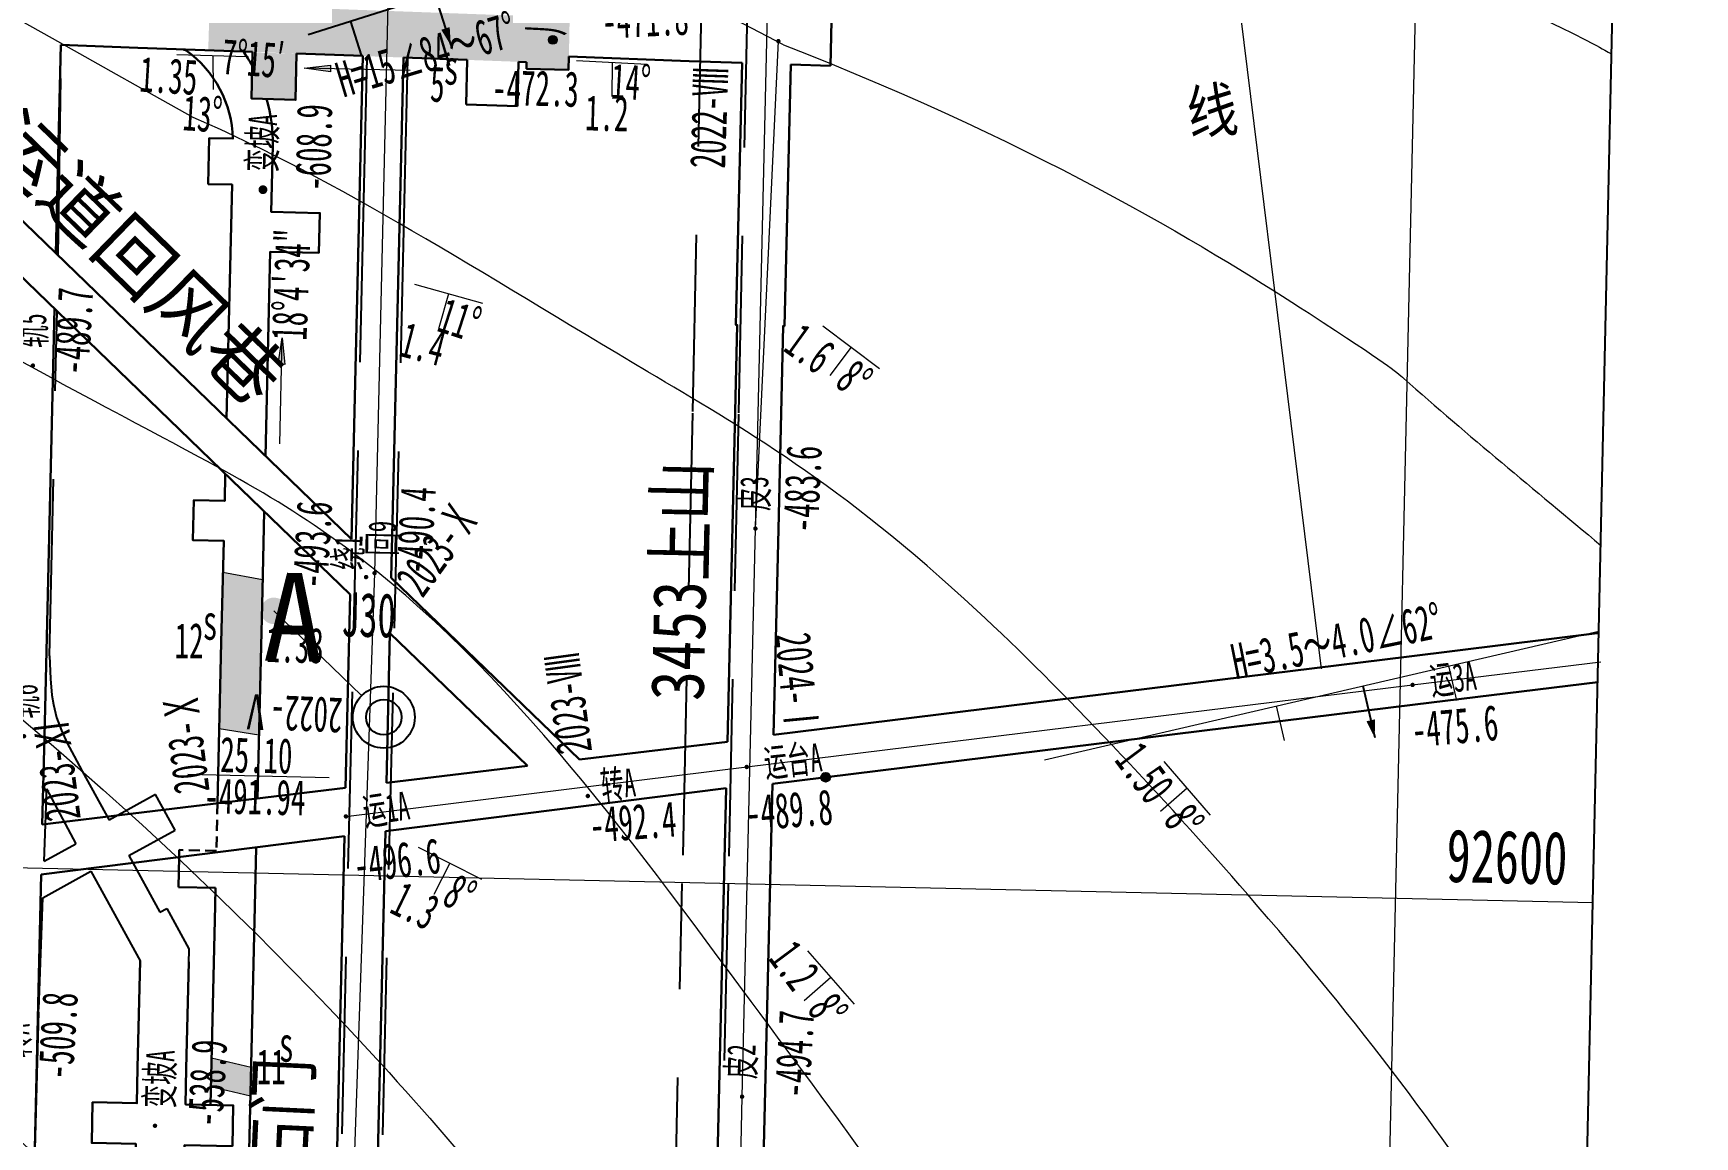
# Model space of a CAD drawing. Header units: millimetres. Extents: x 97264 to 263559, y 385279 to 783825.
# Drawn here: x 98436.1 to 98623.9, y 386476.9 to 386601.7 of the extents above; entities that cross this region are included whole.
import ezdxf

# ---------------------------------------------------------------- set-up
doc = ezdxf.new("R2010")
doc.units = ezdxf.units.MM
for name, pattern in [('2-1', [3, 2, -1]), ('ACAD_ISO08W100', [36, 24, -3, 6, -3]), ('DASHED2', [0.375, 0.25, -0.125])]:
    doc.linetypes.add(name, pattern=pattern)
for name, color, linetype in [('DZ-等高线', 7, 'Continuous'), ('图廓方格网', 7, 'Continuous'), ('地面钻孔及编号', 7, 'Continuous'), ('地面钻孔高程及煤厚', 7, 'Continuous'), ('岩巷_测点标高', 30, 'Continuous'), ('岩巷_测点点号', 7, 'Continuous'), ('岩巷_测点符号', 7, 'Continuous'), ('岩巷巷道及名称', 30, 'Continuous'), ('岩巷见煤11', 5, 'Continuous'), ('岩巷见煤12', 3, 'Continuous'), ('岩巷见煤5', 18, 'Continuous'), ('岩巷高程点', 30, 'Continuous'), ('岩巷高程点名称', 30, 'Continuous'), ('巷道坡度及注记', 30, 'Continuous'), ('巷道掘进点位及日期', 7, 'Continuous'), ('断层井巷实测', 1, 'Continuous'), ('断层井巷实测(岩巷)', 1, 'Continuous'), ('煤巷-测点标高', 7, 'Continuous'), ('煤巷-测点点号', 7, 'Continuous'), ('煤巷-测点符号', 7, 'Continuous'), ('煤巷5巷道及名称', 7, 'Continuous'), ('煤巷5巷道导线', 254, 'Continuous'), ('煤巷5高程点', 7, 'Continuous'), ('煤巷5高程点名称', 7, 'Continuous'), ('规划', 6, 'Continuous'), ('采面产状', 7, 'Continuous'), ('采面停采线', 7, 'Continuous')]:
    doc.layers.add(name, color=color, linetype=linetype)
for name, color, linetype, lineweight in [('DZ7煤煤巷', 7, 'Continuous', 30), ('煤层产状', 7, 'Continuous', 15), ('煤巷7巷道及名称', 32, 'Continuous', 30), ('设计区域', 7, 'Continuous', 0)]:
    doc.layers.add(name, color=color, linetype=linetype, lineweight=lineweight)
doc.styles.add('2巷道名称、边界、露头、断层等名称注记', font='simfang.ttf', dxfattribs={"width": 0.83, "height": 6})
doc.styles.add('HT', font='simhei.ttf', dxfattribs={"width": 0.9})
doc.styles.add('hzsd', font='simhei.ttf', dxfattribs={"width": 0.7})
doc.styles.add('xk', font='simkai.ttf')
doc.styles.add('坐标注记', font='simhei.ttf', dxfattribs={"width": 0.67, "height": 6})
doc.styles.add('宋体', font='')
doc.styles.add('工作面回采年度、钻孔编号注记', font='', dxfattribs={"width": 0.6, "height": 5})
doc.styles.add('测点标高', font='simhei.ttf', dxfattribs={"width": 0.7, "height": 2})
doc.styles.add('点号', font='simhei.ttf', dxfattribs={"width": 0.75})
doc.styles.add('高程、煤厚、断层产状要素等数字注记', font='simhei.ttf', dxfattribs={"width": 0.6, "height": 4})
doc.styles.get('宋体').set_extended_font_data('SimSun')
doc.styles.get('工作面回采年度、钻孔编号注记').set_extended_font_data('SimSun')

# ---------------------------------------------------------------- blocks, each defined once
blk = doc.blocks.new('ZK2000')
at = {"color": 7, "ltscale": 2}
for radius in [3.5, 2]:
    blk.add_circle((0, 0), radius, dxfattribs=at)
blk = doc.blocks.new('cd-yh')
at = {"layer": '岩巷_测点符号', "const_width": 0.25}
blk.add_lwpolyline([(-0.125, 0, 1), (0.125, 0, 1)], format="xyb", close=True, dxfattribs=at)
at = {"style": '测点标高', "width": 0.7, "flags": 1}
for tag, p in [('左帮', (-0.5, -3)), ('右帮', (2, -3))]:
    blk.add_attdef(tag, p, '', height=2, rotation=90, dxfattribs=at)
at = {"layer": '岩巷_测点标高', "style": '测点标高', "width": 0.7}
blk.add_attdef('标高', (3.8, 0), '', height=2, rotation=90, dxfattribs=at)
at = {"layer": '岩巷_测点点号', "style": '点号', "width": 0.8}
blk.add_attdef('点号', (0.7, 1), '', height=1.6, rotation=90, dxfattribs=at)
blk = doc.blocks.new('CD-MH')
at = {"layer": '煤巷-测点符号', "ltscale": 10, "const_width": 0.125}
blk.add_lwpolyline([(-0.0625, 0, 1), (0.0625, 0, 1)], format="xyb", close=True, dxfattribs=at)
at = {"ltscale": 10, "style": '测点标高', "width": 0.7, "flags": 1}
for tag, p in [('左帮', (-0.5, -3)), ('右帮', (2, -3))]:
    blk.add_attdef(tag, p, '', height=2, rotation=88, dxfattribs=at)
at = {"layer": '煤巷-测点标高', "ltscale": 10, "style": '测点标高', "width": 0.7}
blk.add_attdef('标高', (3.8, 0), '', height=2, rotation=88, dxfattribs=at)
at = {"layer": '煤巷-测点点号', "ltscale": 10, "style": '点号', "width": 0.8}
blk.add_attdef('点号', (0.7, 1), '', height=1.6, rotation=90, dxfattribs=at)
blk = doc.blocks.new('A$C20FA0265')
for p, q in [((0, 0.491), (3.277, 2.785)), ((1.638, 1.638), (2.785, 0))]:
    blk.add_line(p, q)
blk = doc.blocks.new('dcv')
at = {"color": 1}
for p, q in [((0, 0), (0, 3)), ((-5, 0), (-5, 2)), ((5, 0), (5, 2)), ((-7.5, 0), (7.5, 0))]:
    blk.add_line(p, q, dxfattribs=at)
blk.add_lwpolyline([(0, 3, 0, 0.5, 0), (0, 2, 0.5, 0.5, 0)], format="xyseb", dxfattribs=at)
at = {"style": 'hzsd', "width": 0.85, "flags": 1}
for tag, p in [('性质', (5.267, 4.382)), ('倾向', (-5.631, 4.179)), ('标高', (8.5, -3))]:
    blk.add_attdef(tag, p, '', height=2, dxfattribs=at)
at = {"style": 'hzsd', "width": 0.85}
for tag, p in [('编号', (8.5, 0)), ('产状', (-7, -3.489))]:
    blk.add_attdef(tag, p, '', height=2, dxfattribs=at)

msp = doc.modelspace()

# ---------------------------------------------------------------- hatches: boundary and pattern name
at = {"layer": '地面钻孔及编号', "lineweight": 0, "ltscale": 2}
h = msp.add_hatch(color=256, dxfattribs=at)
edge = h.paths.add_edge_path()
edge.add_arc((98463.27, 386536.38), 1.5, 88.7242, 448.7242)
at = {"layer": '岩巷见煤11', "lineweight": 0, "ltscale": 2}
msp.add_hatch(color=256, dxfattribs=at).paths.add_polyline_path([(98456.14, 386482.53), (98456.21, 386485.83), (98460.69, 386484.78), (98460.61, 386481.49)])
at = {"layer": '岩巷见煤12', "lineweight": 0, "ltscale": 2}
msp.add_hatch(color=256, dxfattribs=at).paths.add_polyline_path([(98457.09, 386523.02), (98457.51, 386540.77), (98461.99, 386539.93), (98461.57, 386522.31)])
at = {"layer": '岩巷见煤5', "lineweight": 0, "ltscale": 2}
for points in [[(98460.84, 386599.52), (98460.72, 386594.34), (98465.72, 386594.23), (98465.84, 386599.41)], [(98496.61, 386598.34), (98491.84, 386598.45), (98491.83, 386597.69), (98496.59, 386597.58)]]:
    msp.add_hatch(color=7, dxfattribs=at).paths.add_polyline_path(points)
at = {"layer": '岩巷高程点名称', "lineweight": 0, "ltscale": 2}
msp.add_hatch(color=7, dxfattribs=at).paths.add_polyline_path([(98455.84, 386599.78), (98491.84, 386598.45), (98496.61, 386598.33), (98496.72, 386604), (98497.09, 386619.9), (98490.99, 386620.3), (98486.72, 386620.38), (98486.65, 386617.13), (98492.27, 386616.96), (98491.96, 386603.66), (98465.95, 386604.61), (98460.96, 386604.8), (98456, 386604.98)])
at = {"layer": '巷道坡度及注记', "ltscale": 5}
h = msp.add_hatch(color=256, dxfattribs=at)
h.dxf.hatch_style = 1
h.paths.add_polyline_path([(98469.66, 386597.36), (98466.67, 386597.77), (98469.67, 386598.11)])
h = msp.add_hatch(color=256, dxfattribs=at)
h.dxf.hatch_style = 1
h.paths.add_polyline_path([(98463.75, 386564.27), (98464.2, 386567.26), (98464.5, 386564.26)])
at = {"layer": '巷道掘进点位及日期'}
h = msp.add_hatch(color=256, dxfattribs=at)
edge = h.paths.add_edge_path()
edge.add_arc((98525.66, 386517.56), 0.5, 88.7242, 448.7242)

# ---------------------------------------------------------------- linework, layer by layer
at = {"layer": 'DZ-等高线', "color": 7, "lineweight": 15, "ltscale": 10}
msp.add_lwpolyline([(98520.88, 386600.39), (98316.74, 386706.79)], dxfattribs=at)
for points, knots in [([(98611.27, 386452.56), (98609.28, 386455.91), (98597.86, 386474.07), (98578.72, 386499.43), (98534.23, 386546.86), (98495.34, 386568.96), (98470.54, 386585.12), (98454.15, 386592.17), (98454.15, 386592.17), (98359.02, 386645.6), (98346.57, 386652.32), (98333.95, 386658.7), (98316.31, 386667.29)], [32.298275, 32.298275, 32.298275, 32.298275, 44.316551, 102.759697, 147.023869, 218.190377, 348.248414, 348.248414, 348.248414, 348.248414, 382.491005, 390.718789, 390.718789, 390.718789, 390.718789]), ([(98570.96, 386405.96), (98558.45, 386436.81), (98522.77, 386484.52), (98474.09, 386550.74), (98430.05, 386563.66), (98373.46, 386603.59)], [97.365484, 97.365484, 97.365484, 97.365484, 197.991364, 267.606895, 329.369433, 329.369433, 329.369433, 329.369433]), ([(98606.89, 386603.28), (98610.45, 386601.59), (98612.36, 386600.59), (98614.28, 386599.51), (98614.54, 386599.37)], [0, 0, 0, 0, 6.591355, 7.588229, 7.588229, 7.588229, 7.588229]), ([(98314.27, 386601.63), (98378.08, 386569.57), (98455.29, 386516.46), (98520.39, 386429.86), (98535.62, 386373.32), (98532.07, 386345.46), (98530.37, 386332.12)], [546.338843, 546.338843, 546.338843, 546.338843, 733.732338, 821.549283, 865.167723, 905.189594, 905.189594, 905.189594, 905.189594]), ([(98520.88, 386600.39), (98550.99, 386588.73), (98588.26, 386565.14), (98597.44, 386556.91), (98605.81, 386550.07), (98613.3, 386543.79)], [693.274717, 693.274717, 693.274717, 693.274717, 766.841248, 833.791066, 1380.634062, 1380.634062, 1380.634062, 1380.634062]), ([(98500.32, 386345.58), (98500.64, 386353.82), (98501.51, 386376.38), (98489.66, 386426.79), (98429.52, 386480.28), (98374.52, 386533.03), (98332.64, 386558.12), (98313.29, 386568.41)], [0, 0, 0, 0, 24.759016, 67.767654, 149.806633, 257.316265, 297.039689, 297.039689, 297.039689, 297.039689]), ([(98455.31, 386338.09), (98454.44, 386366.79), (98447.27, 386424.03), (98393.8, 386457.71), (98355.65, 386505.29), (98330.98, 386521.72), (98312, 386531.95)], [0, 0, 0, 0, 59.171092, 149.943136, 202.000968, 239.749661, 239.749661, 239.749661, 239.749661])]:
    msp.add_open_spline(points, degree=3, knots=knots, dxfattribs=at)
at = {"layer": 'DZ7煤煤巷', "color": 32, "linetype": '2-1', "lineweight": -3, "ltscale": 10}
for points in [[(98438.86, 386576.59), (98439.32, 386606.58), (98439.91, 386631.96), (98440.03, 386636.85), (98440.34, 386662.93), (98440.98, 386686.55), (98441.96, 386725.37), (98442.15, 386735.15), (98442.15, 386735.23), (98442.84, 386758.02), (98443.09, 386767.7)], [(98519.22, 386716.53), (98518.49, 386683.14), (98516.88, 386608.78), (98515.79, 386558.64), (98514.63, 386505.45)], [(98513.99, 386715.11), (98513.29, 386683.26), (98511.68, 386608.9), (98510.59, 386558.75), (98509.43, 386505.56)], [(98473.78, 386598.95), (98473.45, 386584.52), (98472.11, 386527.22), (98469.48, 386415.73)], [(98478.38, 386598.82), (98478.04, 386584.41), (98476.71, 386527.11), (98474.06, 386414.62)], [(98437.89, 386531.29), (98438.75, 386570.29)], [(98437.89, 386531.29), (98437.99, 386528.69), (98438.14, 386526.85), (98438.33, 386525.78), (98438.69, 386524.32), (98439.24, 386522.83), (98439.9, 386521.41), (98440.67, 386519.95), (98441.58, 386518.23), (98444.63, 386512.72)], [(98437.29, 386508.07), (98437.51, 386514.29), (98437.55, 386516.24)], [(98437.55, 386516.24), (98440.86, 386510.04)], [(98446.85, 386508.69), (98452.09, 386511.59), (98449.88, 386515.62), (98444.63, 386512.72)], [(98437.29, 386508.07), (98440.86, 386510.04)], [(98446.85, 386508.69), (98450.37, 386502.29), (98451.16, 386502.72), (98453.66, 386498.16), (98453.36, 386484.56)], [(98437.15, 386503.92), (98442.57, 386506.92)], [(98442.57, 386506.92), (98448.13, 386496.8), (98447.86, 386484.69)], [(98507.21, 386403.62), (98509.43, 386505.56)], [(98514.63, 386505.53), (98512.17, 386392.78)]]:
    msp.add_lwpolyline(points, dxfattribs=at)
at = {"layer": 'DZ7煤煤巷', "color": 32, "linetype": '2-1', "lineweight": -3, "ltscale": 10, "elevation": -553.59}
msp.add_lwpolyline([(98435.04, 386416.77), (98435.32, 386429.57), (98435.37, 386441.06), (98436.7, 386491.31), (98437.15, 386503.92)], dxfattribs=at)
at = {"layer": '图廓方格网', "color": 7, "lineweight": 0}
for p, q in [((98585.18, 386282.1), (98601.64, 387021.23)), ((98612.4, 386503.35), (97270.85, 386533.23))]:
    msp.add_line(p, q, dxfattribs=at)
at = {"layer": '地面钻孔及编号', "lineweight": 0, "ltscale": 2}
msp.add_line((98473.18, 386526.79), (98463.27, 386536.38), dxfattribs=at)
msp.add_lwpolyline([(98453.53, 386517.9), (98469.53, 386517.54)], dxfattribs=at)
for radius in [3.5, 2]:
    msp.add_circle((98475.69, 386524.35), radius, dxfattribs=at)
at = {"layer": '岩巷巷道及名称', "lineweight": 30, "ltscale": 2}
for p, q in [((98460.54, 386555.61), (98456.95, 386559.09)), ((98457.34, 386552.3), (98453.75, 386555.78))]:
    msp.add_line(p, q, dxfattribs=at)
for points in [[(98456.95, 386559.09), (98405.18, 386609.17)], [(98453.75, 386555.78), (98401.98, 386605.87)], [(98460.84, 386599.6), (98447.89, 386600.08)], [(98465.84, 386599.41), (98465.71, 386594.18), (98460.72, 386594.34), (98460.84, 386599.6)], [(98473.32, 386599.14), (98465.84, 386599.41)], [(98491.84, 386598.45), (98491.83, 386597.69), (98496.59, 386597.58), (98496.62, 386599.08)], [(98485.13, 386598.7), (98477.92, 386598.96)], [(98485.02, 386593.64), (98485.13, 386598.7)], [(98490.81, 386593.48), (98490.93, 386598.48)], [(98490.93, 386598.48), (98491.84, 386598.45)], [(98485.02, 386593.64), (98490.81, 386593.48)], [(98457.77, 386551.89), (98457.7, 386548.81), (98457.7, 386548.81), (98457.7, 386548.81), (98454.2, 386548.89), (98454.09, 386544.39), (98457.59, 386544.31), (98457.32, 386532.79), (98456.89, 386514.62)], [(98462.17, 386547.63), (98461.96, 386538.69), (98461.4, 386515.16)], [(98461.27, 386509.63), (98461.11, 386502.94), (98460.2, 386463.95), (98460.04, 386457.17), (98459.43, 386431.44), (98458.91, 386416.06)], [(98452.54, 386508.53), (98452.46, 386505.14)], [(98456.66, 386505.04), (98456.61, 386503.04), (98456.09, 386480.5)], [(98447.86, 386484.69), (98447.77, 386480.69), (98442.77, 386480.8), (98442.67, 386476.2), (98447.67, 386476.09), (98447.42, 386464.97), (98442.22, 386465.09), (98442.13, 386460.89), (98447.33, 386460.77), (98446.88, 386438), (98445.71, 386385.33)], [(98453.36, 386484.56), (98453.27, 386480.56), (98458.67, 386480.44), (98458.57, 386475.84), (98453.17, 386475.96), (98453.05, 386470.77), (98452.15, 386470.79), (98451.5, 386438.89), (98456.3, 386438.79), (98456.2, 386434.19), (98451.4, 386434.3), (98450.31, 386385.4)]]:
    msp.add_lwpolyline(points, dxfattribs=at)
for points in [[(98453.36, 386599.76, -0.233035), (98458.64, 386589.8), (98455.96, 386589.86), (98455.84, 386584.66), (98458.53, 386584.6), (98457.92, 386558.15)], [(98462.44, 386594.28, -0.077679), (98463.14, 386589), (98462.96, 386581.5), (98468.46, 386581.37), (98468.36, 386576.88), (98462.86, 386577), (98462.32, 386553.89)]]:
    msp.add_lwpolyline(points, format="xyb", dxfattribs=at)
at = {"layer": '岩巷巷道及名称', "linetype": 'DASHED2', "lineweight": 30, "ltscale": 5}
msp.add_lwpolyline([(98456.89, 386514.62), (98456.76, 386509.24), (98452.56, 386509.34), (98452.54, 386508.53)], dxfattribs=at)
at = {"layer": '岩巷巷道及名称', "lineweight": 30, "ltscale": 2, "elevation": -582.38}
msp.add_lwpolyline([(98452.46, 386505.14), (98456.66, 386505.04)], dxfattribs=at)
at = {"layer": '岩巷巷道及名称', "lineweight": 30, "ltscale": 2}
for centre, radius, start, end in [((98445.13, 386580.41), 21.02, 66.9727, 67.8829), ((98445.89, 386589.42), 17.25, 30.1878, 36.3149)]:
    msp.add_arc(centre, radius, start, end, dxfattribs=at)
at = {"layer": '岩巷巷道及名称', "lineweight": 30}
msp.add_arc((98445.13, 386580.41), 21.02, 66.9727, 67.8829, dxfattribs=at)
at = {"layer": '岩巷见煤11', "lineweight": 0, "ltscale": 2}
for points in [[(98456.21, 386485.83), (98460.69, 386484.78)], [(98460.61, 386481.49), (98456.14, 386482.53)]]:
    msp.add_lwpolyline(points, dxfattribs=at)
at = {"layer": '岩巷见煤12', "lineweight": 0, "ltscale": 2}
for points in [[(98457.51, 386540.77), (98461.99, 386539.93)], [(98461.57, 386522.31), (98457.09, 386523.02)]]:
    msp.add_lwpolyline(points, dxfattribs=at)
at = {"layer": '岩巷见煤5', "color": 7, "lineweight": 15}
for p, q in [((98460.29, 386599.04), (98452.29, 386599.27)), ((98456.35, 386599.16), (98456.38, 386595.36))]:
    msp.add_line(p, q, dxfattribs=at)
at = {"layer": '岩巷见煤5', "color": 7, "lineweight": 15, "ltscale": 2}
for p, q in [((98505.46, 386598.16), (98497.47, 386598.58)), ((98501.53, 386598.37), (98501.46, 386594.57))]:
    msp.add_line(p, q, dxfattribs=at)
at = {"layer": '岩巷高程点', "const_width": 0.5}
msp.add_lwpolyline([(98494.56, 386600.99, 1), (98495.06, 386600.93, 1)], format="xyb", close=True, dxfattribs=at)
at = {"layer": '岩巷高程点', "lineweight": 0}
msp.add_circle((98494.81, 386600.96), 0.5, dxfattribs=at)
at = {"layer": '巷道坡度及注记', "lineweight": 15, "ltscale": 2}
for p, q in [((98478.67, 386597.5), (98466.67, 386597.77)), ((98463.92, 386555.27), (98464.2, 386567.26))]:
    msp.add_line(p, q, dxfattribs=at)
for points in [[(98469.66, 386597.36), (98466.67, 386597.77), (98469.67, 386598.11)], [(98463.75, 386564.27), (98464.2, 386567.26), (98464.5, 386564.26)]]:
    msp.add_lwpolyline(points, close=True, dxfattribs=at)
at = {"layer": '巷道掘进点位及日期'}
msp.add_circle((98525.66, 386517.56), 0.5, dxfattribs=at)
at = {"layer": '断层井巷实测', "color": 1}
msp.add_line((98586.38, 386527.9), (98587.74, 386522.05), dxfattribs=at)
at = {"layer": '断层井巷实测', "lineweight": 20}
for points in [[(98550.4, 386519.54), (98613.08, 386534.09)], [(98596.1, 386530.15), (98597, 386526.25)], [(98577.52, 386521.73), (98576.62, 386525.63)]]:
    msp.add_lwpolyline(points, dxfattribs=at)
at = {"layer": '断层井巷实测', "color": 1}
msp.add_lwpolyline([(98587.74, 386522.05, 0, 1, 0), (98587.29, 386524, 1, 1, 0)], format="xyseb", dxfattribs=at)
at = {"layer": '煤巷5巷道及名称', "lineweight": 30}
for p, q in [((98516.2, 386598.35, -469.92), (98510.21, 386598.55, -469.92)), ((98526.2, 386598.03, -469.92), (98521.7, 386598.17, -469.92)), ((98472.04, 386544.48), (98460.54, 386555.61)), ((98471.89, 386538.23), (98457.34, 386552.3))]:
    msp.add_line(p, q, dxfattribs=at)
for points in [[(98526.2, 386598.03), (98526.32, 386603.11)], [(98439.17, 386600.4), (98438.61, 386576.83)], [(98447.89, 386600.08), (98439.17, 386600.4)], [(98473.32, 386599.14), (98472.04, 386544.48)], [(98477.92, 386598.96), (98476.54, 386540.13)], [(98519.77, 386522.37), (98520.31, 386545.63), (98520.85, 386568.6), (98521, 386568.6), (98521.7, 386598.17)], [(98438.46, 386570.57), (98438.31, 386564.07), (98437.31, 386522.15), (98437.08, 386512.23)], [(98497.81, 386519.55), (98476.54, 386540.13)], [(98471.89, 386538.23), (98471.38, 386516.37)], [(98476.39, 386533.87), (98476, 386516.92)], [(98491.93, 386518.84), (98476.39, 386533.87)], [(98519.77, 386522.37), (98591.63, 386531.22), (98612.89, 386533.86)], [(98612.89, 386533.86), (98613.08, 386533.88)], [(98519.63, 386516.81), (98592.3, 386525.77), (98612.95, 386528.32)], [(98514.55, 386521.57), (98497.81, 386519.55)], [(98491.93, 386518.84), (98476, 386516.92)], [(98518.52, 386469.51), (98519.63, 386516.81)], [(98471.38, 386516.37), (98437.08, 386512.23)], [(98514.42, 386516.31), (98475.87, 386511.47)], [(98513.32, 386469.63), (98514.42, 386516.31)], [(98471.25, 386510.89), (98436.95, 386506.57)], [(98471.25, 386510.89), (98468.32, 386385.68)], [(98475.87, 386511.47), (98472.92, 386385.75)], [(98436.95, 386506.57), (98436.41, 386483.76), (98435.13, 386428.34)]]:
    msp.add_lwpolyline(points, dxfattribs=at)
for points, elevation in [([(98496.62, 386599.08), (98510.21, 386598.55)], -469.92), ([(98516.2, 386598.36), (98515.5, 386568.72), (98515.65, 386568.71), (98514.55, 386521.57)], -483.62)]:
    msp.add_lwpolyline(points, dxfattribs=dict(at, elevation=elevation))
at = {"layer": '煤巷5巷道导线', "lineweight": 0}
msp.add_lwpolyline([(98471.41, 386513.13), (98516.73, 386518.72)], dxfattribs=at)
for points in [[(98479.29, 386738.21, 0), (98476.88, 386635.57, 0), (98474.65, 386540.65, 0)], [(98517.71, 386545.69, -483.62), (98519.54, 386623.51, -465.54), (98522.52, 386691.14, -451.6)], [(98517.71, 386545.69, -483.62), (98520.31, 386600.82, -469.92)], [(98516.2, 386481.43, -494.67), (98517.71, 386545.69, -483.62)], [(98474.65, 386540.65, 0), (98472.01, 386464.36, -506.41), (98470.36, 386402.49, -513.47), (98469.88, 386383, -515.42)], [(98516.73, 386518.72, 0), (98592.02, 386528, -475.6), (98613.29, 386530.63, -473.3)], [(98515, 386424.56, 0), (98516.2, 386481.43, -494.67)]]:
    msp.add_polyline3d(points, dxfattribs=at)
at = {"layer": '煤巷7巷道及名称', "lineweight": 30, "ltscale": 2}
for points in [[(98448.13, 386496.8), (98447.86, 386484.69)], [(98453.63, 386496.68), (98453.36, 386484.56)]]:
    msp.add_lwpolyline(points, dxfattribs=at)
at = {"layer": '设计区域', "color": 1, "linetype": 'Continuous', "lineweight": 15, "flags": 128}
msp.add_lwpolyline([(98561.52, 386693.21), (98581.67, 386529.84)], dxfattribs=at)
at = {"layer": '采面产状', "color": 7, "lineweight": -3}
msp.add_lwpolyline([(97282.38, 387051.05), (97265.91, 386311.48), (98607.46, 386281.61), (98623.93, 387021.17)], close=True, dxfattribs=at)

# ---------------------------------------------------------------- block references
at = {"layer": '地面钻孔及编号', "color": 7, "lineweight": 0, "ltscale": 2, "rotation": 88.72421461268432}
msp.add_blockref('ZK2000', (98475.69, 386524.35), dxfattribs=at)
at = {"layer": '岩巷高程点', "color": 30, "lineweight": 30}
ref = msp.add_blockref('cd-yh', (98462.03, 386584.02, -608.86), dxfattribs=dict(at, xscale=1.999999999979051, yscale=2.000000000012121, zscale=2, rotation=358.6592146149318))
ref.add_attrib('点号', '变坡A', (98463.48, 386585.99, -608.86), dxfattribs={"layer": '岩巷高程点名称', "height": 3.2, "rotation": 88.6592, "style": '点号', "width": 0.6})
ref.add_attrib('标高', '-608.9', (98469.63, 386583.85, -608.86), dxfattribs={"height": 4, "rotation": 88.6592, "style": '测点标高', "width": 0.6})
at = {"layer": '断层井巷实测(岩巷)', "color": 1, "lineweight": 20, "ltscale": 2, "xscale": 1.999999999985385, "yscale": 2.000000000012121, "rotation": 197.5625668489138}
for zscale in [1.999999999999998, 1.999999999999999]:
    msp.add_blockref('dcv', (98481.46, 386606.07), dxfattribs=dict(at, zscale=zscale))
at = {"layer": '煤层产状', "color": 7, "lineweight": 0, "yscale": 2.000000000012121, "zscale": 2}
for p, xscale, rotation in [((98478.4, 386572.71), 1.999999999979423, 309.3090257077048), ((98524.41, 386568.3), 2.000000000030961, 288.0840388517331), ((98478.73, 386509.2), 2.00000000001977, 297.9905314514094)]:
    msp.add_blockref('A$C20FA0265', p, dxfattribs=dict(at, xscale=xscale, rotation=rotation))
at = {"layer": '煤层产状', "color": 7, "lineweight": 15, "xscale": 2.000000000000847, "yscale": 2.000000000012121, "zscale": 2.000000000000847, "rotation": 276.0369044334539}
for p in [(98562.92, 386519.22), (98522.64, 386497.81)]:
    msp.add_blockref('A$C20FA0265', p, dxfattribs=at)
at = {"layer": '煤巷5高程点', "lineweight": 30}
ref = msp.add_blockref('CD-MH', (98520.31, 386600.82, -469.92), dxfattribs=dict(at, xscale=2.000000000004853, yscale=2.000000000012121, zscale=2, rotation=357.7242146136613))
ref.add_attrib('点号', '皮拐', (98520.85, 386603.17, -469.92), dxfattribs={"layer": '煤巷5高程点名称', "ltscale": 10, "height": 3.2, "rotation": 87.7242, "style": '点号', "width": 0.6})
ref.add_attrib('标高', '-469.9', (98515.55, 386604.28, -469.92), dxfattribs={"ltscale": 10, "height": 4, "rotation": 85.7242, "style": '测点标高', "width": 0.6})
ref = msp.add_blockref('CD-MH', (98436.01, 386564.12, -489.65), dxfattribs=dict(at, xscale=2.000000000000132, yscale=2.000000000012121, zscale=2.000000000000132, rotation=358.7242146143208))
ref.add_attrib('点号', '轨5', (98437.45, 386566.09, -489.65), dxfattribs={"layer": '煤巷5高程点名称', "ltscale": 10, "height": 3.2, "rotation": 88.7242, "style": '点号', "width": 0.6})
ref.add_attrib('标高', '-489.7', (98442.28, 386563.02, -489.65), dxfattribs={"ltscale": 10, "height": 4, "rotation": 86.7242, "style": '测点标高', "width": 0.6})
at = {"layer": '煤巷5高程点', "lineweight": 0}
ref = msp.add_blockref('CD-MH', (98517.71, 386545.69, -483.62), dxfattribs=dict(at, xscale=1.999999999973186, yscale=2.000000000012121, zscale=2, rotation=359.3309376867497))
ref.add_attrib('点号', '皮3', (98519.14, 386547.67, -483.62), dxfattribs={"layer": '煤巷5高程点名称', "ltscale": 10, "height": 3.2, "rotation": 89.3309, "style": '点号', "width": 0.6})
ref.add_attrib('标高', '-483.6', (98524.76, 386545.2, -483.62), dxfattribs={"ltscale": 10, "height": 4, "rotation": 87.3309, "style": '测点标高', "width": 0.6})
ref = msp.add_blockref('CD-MH', (98474.65, 386540.65), dxfattribs=dict(at, xscale=2.000000000000132, yscale=2.000000000012121, zscale=2.000000000000132, rotation=358.7242146143208))
ref.add_attrib('点号', '回9', (98477.07, 386542.6), dxfattribs={"layer": '煤巷5高程点名称', "ltscale": 10, "height": 3.2, "rotation": 88.7242, "style": '点号', "width": 0.6})
ref.add_attrib('标高', '-490.4', (98481.03, 386540.5), dxfattribs={"ltscale": 10, "height": 4, "rotation": 86.7242, "style": '测点标高', "width": 0.6})
ref = msp.add_blockref('CD-MH', (98473.69, 386540.2), dxfattribs=dict(at, xscale=2.000000000000132, yscale=2.000000000012121, zscale=2.000000000000132, rotation=358.7242146143208))
ref.add_attrib('点号', '绕1', (98473.21, 386540.97), dxfattribs={"layer": '煤巷5高程点名称', "ltscale": 10, "height": 3.2, "rotation": 88.7242, "style": '点号', "width": 0.6})
ref.add_attrib('标高', '-493.6', (98469.29, 386538.88), dxfattribs={"ltscale": 10, "height": 4, "rotation": 86.7242, "style": '测点标高', "width": 0.6})
at = {"layer": '煤巷5高程点', "lineweight": 0, "xscale": 2.000000000004853, "yscale": 2.000000000012121, "zscale": 2, "rotation": 357.7242146136613}
msp.add_blockref('CD-MH', (98474.65, 386540.65), dxfattribs=at)
at = {"layer": '煤巷5高程点', "lineweight": 30}
ref = msp.add_blockref('CD-MH', (98435.01, 386522.2, -501.01), dxfattribs=dict(at, xscale=2.000000000000132, yscale=2.000000000012121, zscale=2.000000000000132, rotation=358.7242146143208))
ref.add_attrib('点号', '轨6', (98436.46, 386524.17, -501.01), dxfattribs={"layer": '煤巷5高程点名称', "ltscale": 10, "height": 3.2, "rotation": 88.7242, "style": '点号', "width": 0.6})
ref.add_attrib('标高', '-501.0', (98432.11, 386521.64, -501.01), dxfattribs={"ltscale": 10, "height": 4, "rotation": 86.7242, "style": '测点标高', "width": 0.6})
at = {"layer": '煤巷5高程点', "lineweight": 0}
ref = msp.add_blockref('CD-MH', (98592.02, 386528, -475.6), dxfattribs=dict(at, xscale=2.000000000024009, yscale=2.000000000012121, zscale=1.999999999999999, rotation=277.0592146138694))
ref.add_attrib('点号', '运3A', (98594.18, 386526.85, -475.6), dxfattribs={"layer": '煤巷5高程点名称', "ltscale": 10, "height": 3.2, "rotation": 7.0592, "style": '点号', "width": 0.6})
ref.add_attrib('标高', '-475.6', (98592.1, 386520.93, -475.6), dxfattribs={"ltscale": 10, "height": 4, "rotation": 5.0592, "style": '测点标高', "width": 0.6})
ref = msp.add_blockref('CD-MH', (98516.73, 386518.72), dxfattribs=dict(at, xscale=2.000000000039884, yscale=2.000000000012121, zscale=2, rotation=276.2594611385986))
ref.add_attrib('点号', '运台A', (98518.87, 386517.55), dxfattribs={"layer": '煤巷5高程点名称', "ltscale": 10, "height": 3.2, "rotation": 6.2595, "style": '点号', "width": 0.6})
ref.add_attrib('标高', '-489.8', (98516.8, 386511.51), dxfattribs={"ltscale": 10, "height": 4, "rotation": 4.2595, "style": '测点标高', "oblique": 360, "width": 0.6})
ref = msp.add_blockref('CD-MH', (98498.76, 386515.44), dxfattribs=dict(at, xscale=2.000000000039884, yscale=2.000000000012121, zscale=2, rotation=276.2594611385986))
ref.add_attrib('点号', '转A', (98500.39, 386515), dxfattribs={"layer": '煤巷5高程点名称', "ltscale": 10, "height": 3.2, "rotation": 6.2595, "style": '点号', "width": 0.6})
ref.add_attrib('标高', '-492.4', (98499.12, 386510.15), dxfattribs={"ltscale": 10, "height": 4, "rotation": 4.2595, "style": '测点标高', "oblique": 360, "width": 0.6})
at = {"layer": '煤巷5高程点', "xscale": 1.999999999992433, "yscale": 2.000000000012121, "zscale": 2, "rotation": 277.02221461505}
msp.add_blockref('CD-MH', (98516.73, 386518.72), dxfattribs=at)
at = {"layer": '煤巷5高程点', "lineweight": 0}
ref = msp.add_blockref('CD-MH', (98471.41, 386513.13), dxfattribs=dict(at, xscale=2.000000000078762, yscale=1.999999999929865, zscale=2, rotation=278.6146079851275))
ref.add_attrib('点号', '运1A', (98473.6, 386512.05), dxfattribs={"layer": '煤巷5高程点名称', "ltscale": 10, "height": 3.2, "rotation": 8.6146, "style": '点号', "width": 0.6})
ref.add_attrib('标高', '-496.6', (98472.55, 386505.62), dxfattribs={"ltscale": 10, "height": 4, "rotation": 6.6146, "style": '测点标高', "oblique": 360, "width": 0.6})
at = {"layer": '煤巷5高程点'}
ref = msp.add_blockref('CD-MH', (98434.11, 386483.81), dxfattribs=dict(at, xscale=2.000000000000132, yscale=2.000000000012121, zscale=2.000000000000132, rotation=358.7242146143208))
ref.add_attrib('点号', '转A', (98435.56, 386485.78), dxfattribs={"layer": '煤巷5高程点名称', "ltscale": 10, "height": 3.2, "rotation": 88.7242, "style": '点号', "width": 0.6})
ref.add_attrib('标高', '-509.8', (98440.53, 386483.34), dxfattribs={"ltscale": 10, "height": 4, "rotation": 86.7242, "style": '测点标高', "width": 0.6})
at = {"layer": '煤巷5高程点', "lineweight": 30}
ref = msp.add_blockref('CD-MH', (98516.2, 386481.43, -494.67), dxfattribs=dict(at, xscale=2.000000000000132, yscale=2.000000000012121, zscale=2.000000000000132, rotation=358.7242146143208))
ref.add_attrib('点号', '皮2', (98517.65, 386483.4, -494.67), dxfattribs={"layer": '煤巷5高程点名称', "ltscale": 10, "height": 3.2, "rotation": 88.7242, "style": '点号', "width": 0.6})
ref.add_attrib('标高', '-494.7', (98523.8, 386481.26, -494.67), dxfattribs={"ltscale": 10, "height": 4, "rotation": 86.7242, "style": '测点标高', "width": 0.6})
at = {"layer": '煤巷5高程点', "lineweight": 30, "ltscale": 10}
ref = msp.add_blockref('CD-MH', (98449.82, 386478.14, -538.86), dxfattribs=dict(at, xscale=2.000000000000132, yscale=2.000000000012121, zscale=2.000000000000132, rotation=358.7242146143208))
ref.add_attrib('点号', '变坡A', (98451.9, 386480.12, -538.86), dxfattribs={"layer": '煤巷5高程点名称', "ltscale": 10, "height": 3.2, "rotation": 88.7242, "style": '点号', "width": 0.6})
ref.add_attrib('标高', '-538.9', (98457.42, 386477.97, -538.86), dxfattribs={"ltscale": 10, "height": 4, "rotation": 86.7242, "style": '测点标高', "width": 0.6})

# ---------------------------------------------------------------- texts
at = {"color": 3, "ltscale": 1.5, "insert": (98462.2, 386540.74), "char_height": 10, "width": 7.6588, "attachment_point": 1, "rotation": 358.7242, "style": 'xk'}
msp.add_mtext('A', dxfattribs=at)
at = {"layer": '图廓方格网', "lineweight": 0, "style": '坐标注记', "width": 0.67}
msp.add_text('92600', height=6, rotation=358.7242, dxfattribs=at).set_placement((98595.8, 386505.72))
at = {"layer": '地面钻孔及编号', "color": 7, "lineweight": 0, "ltscale": 2, "style": '工作面回采年度、钻孔编号注记', "width": 0.6}
msp.add_text('J30', height=5, rotation=358.7242, dxfattribs=at).set_placement((98470.85, 386533.5))
at = {"layer": '地面钻孔高程及煤厚', "lineweight": 0, "ltscale": 2, "style": 'HT', "width": 0.6}
for s, p in [('1.33', (98462.33, 386530.6)), ('-491.94 ', (98455.36, 386513.49))]:
    msp.add_text(s, height=4, rotation=358.7242, dxfattribs=at).set_placement(p)
at = {"layer": '地面钻孔高程及煤厚', "color": 1, "lineweight": 0, "ltscale": 2, "style": 'HT', "width": 0.6}
msp.add_text('25.10', height=4, rotation=358.7242, dxfattribs=at).set_placement((98457.16, 386518.15))
at = {"layer": '岩巷巷道及名称', "lineweight": 30, "ltscale": 2, "style": '2巷道名称、边界、露头、断层等名称注记', "width": 0.83}
msp.add_text('3400斜石门', height=6, rotation=87.2733, dxfattribs=at).set_placement((98465.89, 386451.82))
at = {"layer": '岩巷见煤11', "lineweight": 30, "ltscale": 2, "style": '高程、煤厚、断层产状要素等数字注记', "width": 0.6}
for s, rotation, p in [('s', 0.114, (98463.86, 386485.38)), ('11', 0.0137, (98461.32, 386482.81))]:
    msp.add_text(s, height=4, rotation=rotation, dxfattribs=at).set_placement(p)
at = {"layer": '岩巷见煤12', "lineweight": 0, "ltscale": 2, "style": '高程、煤厚、断层产状要素等数字注记', "width": 0.6}
for s, rotation, p in [('s', 359.6029, (98455.23, 386533.12)), ('12', 359.5026, (98452.03, 386531.03))]:
    msp.add_text(s, height=4, rotation=rotation, dxfattribs=at).set_placement(p)
at = {"layer": '岩巷见煤5', "color": 7, "lineweight": 30, "ltscale": 2, "style": '高程、煤厚、断层产状要素等数字注记', "width": 0.6}
for s, rotation, p in [('1.35', 356.5624, (98447.98, 386595.12)), ('14°', 356.7313, (98501.3, 386594.34)), ('13°', 356.5624, (98452.86, 386590.75)), ('1.2', 358.4105, (98498.42, 386590.74))]:
    msp.add_text(s, height=4, rotation=rotation, dxfattribs=at).set_placement(p)
at = {"layer": '岩巷见煤5', "lineweight": 30, "ltscale": 2, "style": '高程、煤厚、断层产状要素等数字注记', "width": 0.6}
for s, rotation, p in [('5', 358.1237, (98480.88, 386593.99)), ('s', 358.2239, (98482.45, 386595.93))]:
    msp.add_text(s, height=4, rotation=rotation, dxfattribs=at).set_placement(p)
at = {"layer": '岩巷高程点', "lineweight": 30, "ltscale": 2, "style": '高程、煤厚、断层产状要素等数字注记', "width": 0.6}
for s, rotation, p in [('-471.8', 2.8101, (98500.46, 386601.09)), ('-472.3', 358.5062, (98487.9, 386593.64))]:
    msp.add_text(s, height=4, rotation=rotation, dxfattribs=at).set_placement(p)
at = {"layer": '岩巷高程点名称', "lineweight": 30, "style": '高程、煤厚、断层产状要素等数字注记', "width": 0.6}
msp.add_text('川交', height=4, rotation=87.0907, dxfattribs=at).set_placement((98495.91, 386601.41))
at = {"layer": '巷道坡度及注记', "lineweight": 0, "ltscale": 2, "style": '高程、煤厚、断层产状要素等数字注记', "width": 0.6}
for s, rotation, p in [('7°15′', 355.9103, (98457.29, 386597.13)), ('18%%D4\'34"', 87.8537, (98466.95, 386566.9))]:
    msp.add_text(s, height=4, rotation=rotation, dxfattribs=at).set_placement(p)
at = {"layer": '巷道掘进点位及日期', "color": 7, "lineweight": 30, "ltscale": 2, "style": '高程、煤厚、断层产状要素等数字注记', "width": 0.6}
for s, rotation, p in [('2022-Ⅷ', 88.0752, (98514.28, 386586.38)), ('2024-Ⅰ', 275.4427, (98519.96, 386533.71))]:
    msp.add_text(s, height=4, rotation=rotation, dxfattribs=at).set_placement(p)
at = {"layer": '巷道掘进点位及日期', "color": 7, "lineweight": 0, "ltscale": 2, "style": '高程、煤厚、断层产状要素等数字注记', "width": 0.6}
for s, rotation, p in [('2023-Ⅹ', 53.9838, (98480.08, 386537.73)), ('2023-Ⅷ', 97.716, (98499.25, 386520.51)), ('2023-Ⅹ', 97.2487, (98456, 386516.01)), ('2022-Ⅴ', 177.4868, (98471.1, 386526.5)), ('2023-Ⅺ', 97.2487, (98441.43, 386512.89))]:
    msp.add_text(s, height=4, rotation=rotation, dxfattribs=at).set_placement(p)
at = {"layer": '断层井巷实测', "color": 7, "lineweight": 0, "style": '高程、煤厚、断层产状要素等数字注记', "width": 0.6}
msp.add_text('H=3.5～4.0∠62°', height=4, rotation=11.5491, dxfattribs=at).set_placement((98572.02, 386528.62))
at = {"layer": '断层井巷实测(岩巷)', "color": 30, "lineweight": 30, "style": '高程、煤厚、断层产状要素等数字注记', "width": 0.6}
msp.add_text('H=15∠84～67%%D', height=4, rotation=16.7582, dxfattribs=at).set_placement((98471.1, 386594.43))
at = {"layer": '煤层产状', "color": 7, "lineweight": 0, "style": '高程、煤厚、断层产状要素等数字注记', "width": 0.6}
for s, rotation, p in [('11°', 342.1056, (98481.55, 386568.08)), ('1.4', 345.5248, (98477.25, 386565.26)), ('1.6', 324.1893, (98520.71, 386565.89)), ('8°', 320.7702, (98526.55, 386561.98)), ('1.50', 306.7139, (98558.21, 386519.49)), ('8°', 303.2948, (98563.76, 386512.75)), ('1.3', 334.2063, (98476.18, 386502.32)), ('8°', 330.7871, (98482.1, 386503.33)), ('1.2', 306.7139, (98519.08, 386497.05))]:
    msp.add_text(s, height=4, rotation=rotation, dxfattribs=at).set_placement(p)
at = {"layer": '煤层产状', "color": 7, "lineweight": 30, "style": '高程、煤厚、断层产状要素等数字注记', "width": 0.6}
msp.add_text('8°', height=4, rotation=303.2948, dxfattribs=at).set_placement((98523.48, 386491.34))
at = {"layer": '煤巷5巷道及名称', "color": 7, "lineweight": 0, "ltscale": 2, "style": '2巷道名称、边界、露头、断层等名称注记', "width": 0.83}
msp.add_text('3453上山', height=6, rotation=88.7242, dxfattribs=at).set_placement((98511.84, 386526.16))
at = {"layer": '规划', "color": 6, "linetype": 'ACAD_ISO08W100', "ltscale": 4, "insert": (98434.34, 386593.64), "char_height": 6.3, "width": 93.9533, "attachment_point": 1, "rotation": 315.8289, "style": '宋体'}
msp.add_mtext('运道回风巷', dxfattribs=at)
at = {"layer": '采面停采线', "color": 7, "style": '宋体', "width": 0.83}
msp.add_text('线', height=5, rotation=6.8046, dxfattribs=at).set_placement((98566.84, 386590.11))

doc.saveas('drawing.dxf')
